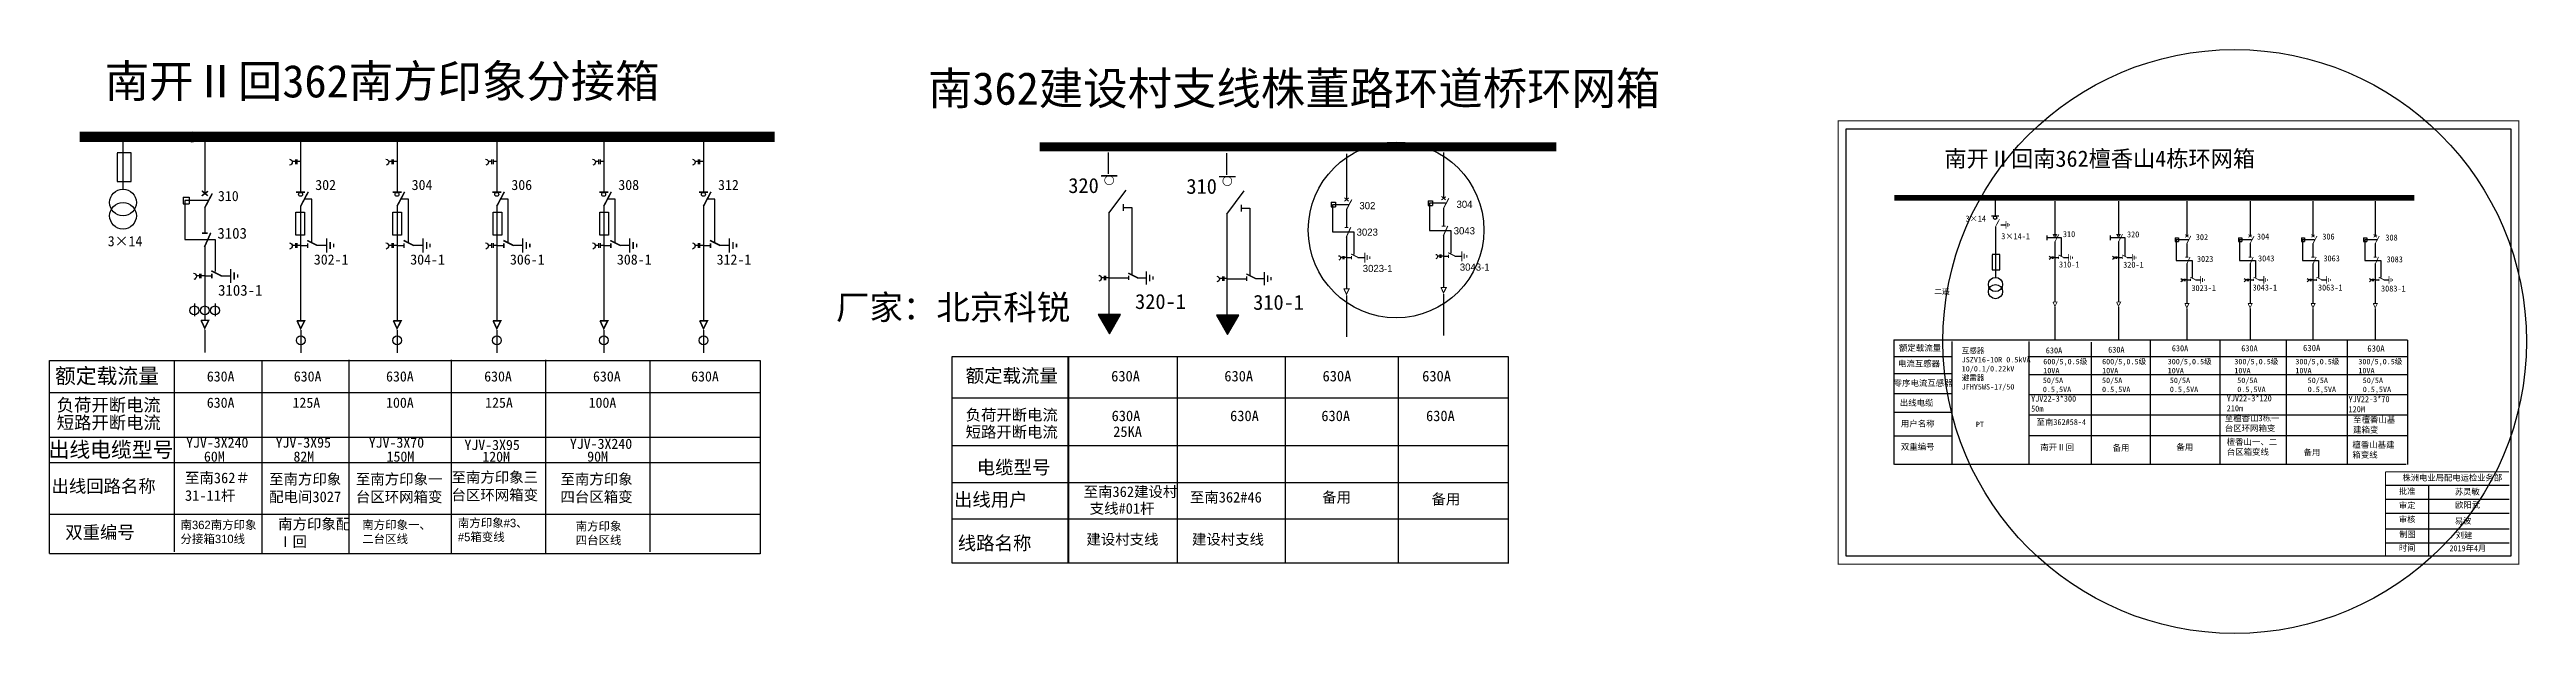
# Model space of a CAD drawing. Extents: x 22 to 479, y -130 to -22.
import ezdxf

# ---------------------------------------------------------------- set-up
doc = ezdxf.new("R2010")
doc.units = 0
doc.header["$LTSCALE"] = 0.774411
doc.linetypes.add('ACAD_ISO02W100', pattern=[15, 12, -3])
doc.linetypes.add('CENTER', pattern=[50.8, 31.75, -6.35, 6.35, -6.35])
doc.layers.get('0').update_dxf_attribs({"linetype": 'CONTINUOUS'})
doc.layers.add('1', color=7, linetype='CONTINUOUS')
doc.layers.add('2', color=7, linetype='CONTINUOUS')
doc.styles.add('HZ', font='')
doc.styles.add('hztxt_txtstyle_0.00_0_0', font='simkai.ttf')
doc.styles.add('hztxt_txtstyle_1.80_0_0', font='', dxfattribs={"height": 1.8, "bigfont": 'hztxt.shx'})
doc.styles.add('hztxt_txtstyle_2.70_0_0', font='simkai.ttf', dxfattribs={"height": 2.7})
doc.styles.get("Standard").update_dxf_attribs({"font": '', "height": 2.5})
doc.styles.add('字体', font='', dxfattribs={"height": 2.5})
doc.styles.get('HZ').set_extended_font_data('SimSun')
doc.styles.get('hztxt_txtstyle_1.80_0_0').set_extended_font_data('hztxt')
doc.styles.get('Standard').set_extended_font_data('SimSun')
doc.styles.get('字体').set_extended_font_data('SimSun')

# ---------------------------------------------------------------- blocks, each defined once
blk = doc.blocks.new('JD')
for points in [[(-2, 0.2), (-2, -0.2), (2, 0.2), (2, -0.2)], [(1, -1.2), (1, -0.8), (-1, -1.2), (-1, -0.8)], [(-0.5, -1.8), (-0.5, -2.2), (0.5, -1.8), (0.5, -2.2)]]:
    blk.add_trace(points)

msp = doc.modelspace()

# ---------------------------------------------------------------- hatches: boundary and pattern name
for points in [[(217.77, -74.29), (219.82, -70.73), (215.71, -70.73)], [(239.54, -74.45), (241.6, -70.89), (237.49, -70.89)]]:
    msp.add_hatch(color=7).paths.add_polyline_path(points)

# ---------------------------------------------------------------- linework, layer by layer
for p, q in [((37.43, -40.96), (34.83, -40.96)), ((34.83, -41.02), (34.83, -46.27)), ((35.88, -38.34), (35.88, -47.76)), ((37.43, -46.27), (37.43, -40.96)), ((50.98, -38.97), (50.98, -48.47)), ((68.66, -38.76), (68.66, -48.18)), ((86.43, -38.76), (86.43, -48.18)), ((104.81, -38.76), (104.81, -48.18)), ((124.53, -38.76), (124.53, -48.18)), ((142.91, -38.76), (142.91, -48.18)), ((216.24, -45.19), (219.21, -45.19)), ((238.01, -45.34), (240.99, -45.34)), ((34.83, -46.27), (37.43, -46.27)), ((46.98, -49.12), (46.98, -50.37)), ((46.98, -49.12), (48.1, -49.12)), ((48.1, -49.12), (48.1, -50.37)), ((46.98, -50.37), (48.1, -50.37)), ((50.98, -51.03), (50.98, -55.68)), ((68.66, -50.74), (68.66, -71.94)), ((86.43, -50.74), (86.43, -71.94)), ((104.81, -50.74), (104.81, -71.94)), ((124.53, -50.74), (124.53, -71.94)), ((142.91, -50.74), (142.91, -71.94)), ((220.26, -50.41), (220.26, -51.64)), ((220.29, -51.03), (221.86, -51.03)), ((221.86, -51.03), (221.86, -63.44)), ((242.04, -50.56), (242.04, -51.79)), ((242.06, -51.18), (243.64, -51.18)), ((243.64, -51.18), (243.64, -63.59)), ((50.98, -58), (50.98, -71.72)), ((68.66, -58.04), (69.96, -58.04)), ((71.66, -58), (73.42, -58)), ((86.43, -58.04), (87.73, -58.04)), ((89.42, -58), (91.19, -58)), ((104.81, -58.04), (106.11, -58.04)), ((107.8, -58), (109.57, -58)), ((124.53, -58.04), (125.83, -58.04)), ((127.52, -58), (129.29, -58)), ((142.91, -58.04), (144.21, -58.04)), ((145.9, -58), (147.67, -58)), ((50.98, -63.64), (52.28, -63.64)), ((53.97, -63.6), (55.74, -63.6)), ((217.69, -64), (221.29, -64)), ((222.88, -63.97), (224.54, -63.97)), ((239.47, -64.15), (243.07, -64.15)), ((244.66, -64.12), (246.31, -64.12)), ((49.11, -68.74), (49.11, -71.03)), ((52.92, -68.74), (52.92, -71.03)), ((22.38, -79.24), (153.39, -79.24)), ((22.38, -114.76), (22.38, -79.24)), ((45.38, -79.43), (45.38, -114.49)), ((77.56, -79.12), (77.56, -114.83)), ((96.43, -79.12), (96.43, -114.83)), ((113.81, -79.12), (113.81, -114.83)), ((133.05, -79.24), (133.05, -114.49)), ((153.39, -79.24), (153.39, -114.84)), ((22.45, -85.09), (153.39, -85.09)), ((22.45, -93.34), (153.39, -93.34)), ((22.45, -98), (153.39, -98)), ((153.39, -107.6), (22.38, -107.6)), ((153.39, -114.84), (22.38, -114.84))]:
    msp.add_line(p, q)
at = {"color": 7}
for p, q in [((217.6, -44.85), (217.6, -40.88)), ((239.37, -45.01), (239.37, -41.03))]:
    msp.add_line(p, q, dxfattribs=at)
at = {"color": 0}
for p, q in [((279.34, -40.88), (279.34, -49.35)), ((261.44, -41.13), (261.44, -49.6)), ((258.63, -50.05), (259.42, -50.05)), ((258.63, -50.05), (258.63, -50.93)), ((259.42, -50.05), (259.42, -50.93)), ((276.53, -49.8), (277.32, -49.8)), ((276.53, -49.8), (276.53, -50.68)), ((277.32, -49.8), (277.32, -50.68)), ((381.06, -49.25), (381.06, -52.53)), ((392.05, -49.85), (392.05, -55.96)), ((403.77, -49.85), (403.77, -55.96)), ((416.35, -49.88), (416.35, -56.3)), ((428.01, -49.88), (428.01, -56.3)), ((439.61, -49.88), (439.61, -56.3)), ((451.09, -49.88), (451.09, -56.3)), ((217.63, -52.06), (217.63, -70.89)), ((239.4, -52.21), (239.4, -71.04)), ((258.63, -50.93), (259.42, -50.93)), ((261.44, -51.39), (261.44, -54.66)), ((276.53, -50.68), (277.32, -50.68)), ((279.34, -51.14), (279.34, -54.41)), ((381.08, -54.57), (381.08, -63.89)), ((382.06, -54.2), (383, -54.2)), ((261.44, -56.3), (261.44, -65.94)), ((279.34, -56.05), (279.34, -65.69)), ((392.05, -57.32), (392.05, -68.42)), ((403.77, -57.32), (403.77, -68.42)), ((414.22, -56.65), (414.82, -56.65)), ((414.22, -56.65), (414.22, -57.31)), ((414.22, -57.31), (414.82, -57.31)), ((414.82, -56.65), (414.82, -57.31)), ((416.35, -57.66), (416.35, -60.14)), ((425.88, -56.65), (426.48, -56.65)), ((425.88, -56.65), (425.88, -57.31)), ((425.88, -57.31), (426.48, -57.31)), ((426.48, -56.65), (426.48, -57.31)), ((428.01, -57.66), (428.01, -60.14)), ((437.48, -56.65), (438.08, -56.65)), ((437.48, -56.65), (437.48, -57.31)), ((437.48, -57.31), (438.08, -57.31)), ((438.08, -56.65), (438.08, -57.31)), ((439.61, -57.66), (439.61, -60.14)), ((448.96, -56.65), (449.55, -56.65)), ((448.96, -56.65), (448.96, -57.31)), ((448.96, -57.31), (449.55, -57.31)), ((449.55, -56.65), (449.55, -57.31)), ((451.09, -57.66), (451.09, -60.14)), ((261.44, -60.26), (262.36, -60.26)), ((263.55, -60.23), (264.79, -60.23)), ((279.34, -60.01), (280.25, -60.01)), ((281.44, -59.98), (282.68, -59.98)), ((392.05, -60.27), (392.74, -60.27)), ((393.64, -60.25), (394.58, -60.25)), ((403.77, -60.27), (404.46, -60.27)), ((405.36, -60.25), (406.3, -60.25)), ((416.35, -61.37), (416.35, -68.68)), ((428.01, -61.37), (428.01, -68.68)), ((439.61, -61.37), (439.61, -68.68)), ((451.09, -61.37), (451.09, -68.68)), ((416.35, -64.37), (417.04, -64.37)), ((417.95, -64.35), (418.89, -64.35)), ((428.01, -64.37), (428.7, -64.37)), ((429.61, -64.35), (430.55, -64.35)), ((439.61, -64.37), (440.3, -64.37)), ((441.2, -64.35), (442.14, -64.35)), ((451.09, -64.37), (451.78, -64.37)), ((452.68, -64.35), (453.62, -64.35)), ((210.1, -78.46), (210.1, -116.54)), ((210.19, -78.46), (210.19, -116.54)), ((230.26, -78.46), (230.26, -116.54)), ((250.15, -78.46), (250.15, -116.54)), ((270.97, -78.46), (270.97, -116.54)), ((291.23, -78.46), (291.23, -116.54)), ((373.08, -81.67), (362.38, -81.67)), ((373.12, -78.52), (362.42, -78.52)), ((188.75, -86.08), (291.23, -86.08)), ((373.08, -85.39), (362.38, -85.39)), ((373.04, -88.78), (362.34, -88.78)), ((188.75, -94.9), (291.23, -94.9)), ((373.08, -93.19), (362.38, -93.19)), ((188.75, -108.4), (216.71, -108.4)), ((216.62, -108.4), (269.14, -108.4)), ((268.87, -108.4), (291.23, -108.4))]:
    msp.add_line(p, q, dxfattribs=at)
at = {"linetype": 'ACAD_ISO02W100'}
for p, q in [((47.33, -49.77), (47.33, -56.93)), ((51.54, -49.77), (47.33, -49.77)), ((47.33, -56.93), (52.88, -56.93)), ((52.88, -56.93), (52.88, -62.83))]:
    msp.add_line(p, q, dxfattribs=at)
at = {"color": 0, "linetype": 'ACAD_ISO02W100'}
for p, q in [((261.84, -50.51), (258.88, -50.51)), ((258.88, -50.51), (258.88, -55.54)), ((279.73, -50.26), (276.78, -50.26)), ((276.78, -50.26), (276.78, -55.29)), ((258.88, -55.54), (262.78, -55.54)), ((262.78, -55.54), (262.78, -59.69)), ((276.78, -55.29), (280.68, -55.29)), ((280.68, -55.29), (280.68, -59.44)), ((416.65, -56.99), (414.41, -56.99)), ((414.41, -56.99), (414.41, -60.8)), ((428.31, -56.99), (426.07, -56.99)), ((426.07, -56.99), (426.07, -60.8)), ((439.91, -56.99), (437.67, -56.99)), ((437.67, -56.99), (437.67, -60.8)), ((451.39, -56.99), (449.15, -56.99)), ((449.15, -56.99), (449.15, -60.8)), ((414.41, -60.8), (417.37, -60.8)), ((417.37, -60.8), (417.37, -63.95)), ((426.07, -60.8), (429.03, -60.8)), ((429.03, -60.8), (429.03, -63.95)), ((437.67, -60.8), (440.62, -60.8)), ((440.62, -60.8), (440.62, -63.95)), ((449.15, -60.8), (452.1, -60.8)), ((452.1, -60.8), (452.1, -63.95))]:
    msp.add_line(p, q, dxfattribs=at)
at = {"color": 0, "linetype": 'CENTER'}
for p, q in [((261.45, -67.24), (261.45, -74.84)), ((279.34, -66.99), (279.34, -74.59)), ((392.05, -69.32), (392.05, -75.46)), ((403.77, -69.32), (403.77, -75.46)), ((416.36, -69.66), (416.36, -75.42)), ((428.02, -69.66), (428.02, -75.42)), ((439.61, -69.66), (439.61, -75.42)), ((451.09, -69.66), (451.09, -75.42))]:
    msp.add_line(p, q, dxfattribs=at)
at = {"linetype": 'CENTER'}
for p, q in [((50.98, -73.57), (50.98, -77.74)), ((68.67, -73.66), (68.67, -77.78)), ((86.44, -73.66), (86.44, -77.78)), ((104.82, -73.66), (104.82, -77.78)), ((124.54, -73.66), (124.54, -77.78)), ((142.92, -73.66), (142.92, -77.78))]:
    msp.add_line(p, q, dxfattribs=at)
at = {"color": 0, "linetype": 'Continuous'}
for p, q in [((362.35, -75.44), (457.02, -75.44)), ((362.4, -98.39), (362.4, -75.44)), ((373.02, -75.69), (373.02, -98.38)), ((387.23, -75.69), (387.23, -98.38)), ((398.75, -75.84), (398.75, -98.37)), ((409.58, -75.49), (409.58, -98.38)), ((422.47, -75.49), (422.47, -98.38)), ((434.67, -75.5), (434.67, -98.4)), ((445.94, -75.58), (445.94, -98.47)), ((457.07, -75.46), (457.07, -98.4)), ((61.48, -79.22), (61.48, -114.82)), ((387.06, -78.51), (457.05, -78.51)), ((387.23, -81.8), (457.07, -81.8)), ((387.23, -85.48), (456.96, -85.48)), ((387.23, -89.22), (457.15, -89.22)), ((387.23, -93.01), (457.05, -93.01)), ((456.81, -98.39), (362.47, -98.39)), ((453.01, -102.19), (475.76, -102.19)), ((453.01, -104.79), (475.76, -104.79)), ((460.9, -102.19), (460.9, -115.13)), ((453.01, -107.38), (475.76, -107.38)), ((453.01, -110.21), (475.76, -110.21)), ((453.01, -112.8), (475.76, -112.8))]:
    msp.add_line(p, q, dxfattribs=at)
at = {"color": 0, "linetype": 'Continuous', "const_width": 0.182}
msp.add_lwpolyline([(352.07, -35.07), (477.55, -35.07), (477.55, -116.77), (352.07, -116.77)], close=True, dxfattribs=at)
for points, const_width in [([(27.93, -38.01), (156.04, -38.01)], 1.88), ([(216.24, -45.19), (219.21, -45.19)], 0.253), ([(238.01, -45.34), (240.99, -45.34)], 0.253), ([(50.44, -48.89), (51.58, -48.03)], 0.281), ([(50.45, -47.95), (51.55, -48.87)], 0.281), ([(50.98, -51.1), (52.38, -48.44)], 0.281), ([(67.83, -48.22), (69.49, -48.22)], 0.281), ([(68.66, -50.81), (70.07, -48.14)], 0.281), ([(85.6, -48.22), (87.26, -48.22)], 0.281), ([(86.43, -50.81), (87.84, -48.14)], 0.281), ([(103.98, -48.22), (105.64, -48.22)], 0.281), ([(104.81, -50.81), (106.22, -48.14)], 0.281), ([(123.7, -48.22), (125.36, -48.22)], 0.281), ([(124.53, -50.81), (125.93, -48.14)], 0.281), ([(142.08, -48.22), (143.74, -48.22)], 0.281), ([(142.91, -50.81), (144.31, -48.14)], 0.281), ([(50.47, -55.75), (51.51, -55.75)], 0.281), ([(50.92, -58.35), (52.1, -55.69)], 0.281), ([(69.89, -57.1), (71.76, -58.04)], 0.281), ([(69.96, -57.61), (69.96, -58.47)], 0.281), ([(87.66, -57.1), (89.53, -58.04)], 0.281), ([(87.73, -57.61), (87.73, -58.47)], 0.281), ([(106.04, -57.1), (107.91, -58.04)], 0.281), ([(106.11, -57.61), (106.11, -58.47)], 0.281), ([(125.75, -57.1), (127.63, -58.04)], 0.281), ([(125.83, -57.61), (125.83, -58.47)], 0.281), ([(144.13, -57.1), (146.01, -58.04)], 0.281), ([(144.21, -57.61), (144.21, -58.47)], 0.281), ([(52.2, -62.7), (54.08, -63.64)], 0.281), ([(52.28, -63.2), (52.28, -64.07)], 0.281), ([(221.23, -63.12), (222.98, -64)], 0.264), ([(221.29, -63.59), (221.29, -64.4)], 0.264), ([(243, -63.27), (244.76, -64.15)], 0.264), ([(243.07, -63.74), (243.07, -64.56)], 0.264), ([(50.29, -71.81), (51.72, -71.81), (50.98, -73.26), (50.3, -71.78)], 0.281), ([(67.97, -71.9), (69.4, -71.9), (68.67, -73.35), (67.99, -71.87)], 0.281), ([(85.74, -71.9), (87.17, -71.9), (86.44, -73.35), (85.76, -71.87)], 0.281), ([(104.12, -71.9), (105.55, -71.9), (104.82, -73.35), (104.14, -71.87)], 0.281), ([(123.84, -71.9), (125.27, -71.9), (124.54, -73.35), (123.85, -71.87)], 0.281), ([(142.22, -71.9), (143.65, -71.9), (142.92, -73.35), (142.23, -71.87)], 0.281)]:
    msp.add_lwpolyline(points, dxfattribs=dict(const_width=const_width))
at = {"color": 0}
for points, const_width in [([(204.87, -39.88), (300.13, -39.88)], 1.66), ([(261.07, -49.89), (261.87, -49.29)], 0.198), ([(261.08, -49.23), (261.85, -49.88)], 0.198), ([(261.44, -51.45), (262.43, -49.57)], 0.198), ([(278.96, -49.64), (279.77, -49.04)], 0.198), ([(278.97, -48.98), (279.74, -49.63)], 0.198), ([(279.34, -51.19), (280.33, -49.32)], 0.198), ([(362.47, -49.25), (458.32, -49.25)], 0.998), ([(261.09, -54.71), (261.82, -54.71)], 0.198), ([(261.4, -56.54), (262.24, -54.67)], 0.198), ([(278.98, -54.46), (279.72, -54.46)], 0.198), ([(279.3, -56.29), (280.13, -54.42)], 0.198), ([(380.31, -52.58), (381.71, -52.58)], 0.238), ([(381.08, -54.61), (381.83, -53.19)], 0.15), ([(280.2, -59.35), (281.52, -60.01)], 0.198), ([(391.61, -55.98), (392.49, -55.98)], 0.15), ([(392.05, -57.36), (392.8, -55.94)], 0.15), ([(403.32, -55.98), (404.21, -55.98)], 0.15), ([(403.77, -57.36), (404.51, -55.94)], 0.15), ([(416.07, -56.52), (416.68, -56.07)], 0.15), ([(416.07, -56.02), (416.66, -56.51)], 0.15), ([(416.35, -57.7), (417.1, -56.28)], 0.15), ([(427.73, -56.52), (428.34, -56.07)], 0.15), ([(427.73, -56.02), (428.32, -56.51)], 0.15), ([(428.01, -57.7), (428.76, -56.28)], 0.15), ([(439.33, -56.02), (439.92, -56.51)], 0.15), ([(439.32, -56.52), (439.93, -56.07)], 0.15), ([(439.61, -57.7), (440.36, -56.28)], 0.15), ([(450.81, -56.02), (451.39, -56.51)], 0.15), ([(450.8, -56.52), (451.41, -56.07)], 0.15), ([(451.09, -57.7), (451.84, -56.28)], 0.15), ([(262.31, -59.6), (263.62, -60.26)], 0.198), ([(262.36, -59.95), (262.36, -60.56)], 0.198), ([(280.25, -59.7), (280.25, -60.31)], 0.198), ([(392.7, -59.77), (393.7, -60.27)], 0.15), ([(392.74, -60.04), (392.74, -60.5)], 0.15), ([(404.42, -59.77), (405.42, -60.27)], 0.15), ([(404.46, -60.04), (404.46, -60.5)], 0.15), ([(416.08, -60.17), (416.64, -60.17)], 0.15), ([(416.32, -61.56), (416.95, -60.14)], 0.15), ([(417.01, -63.87), (418, -64.37)], 0.15), ([(427.74, -60.17), (428.3, -60.17)], 0.15), ([(427.98, -61.56), (428.61, -60.14)], 0.15), ([(428.66, -63.87), (429.66, -64.37)], 0.15), ([(439.34, -60.17), (439.9, -60.17)], 0.15), ([(439.58, -61.56), (440.21, -60.14)], 0.15), ([(440.26, -63.87), (441.26, -64.37)], 0.15), ([(450.82, -60.17), (451.37, -60.17)], 0.15), ([(451.06, -61.56), (451.69, -60.14)], 0.15), ([(451.74, -63.87), (452.74, -64.37)], 0.15), ([(260.96, -66), (261.96, -66), (261.45, -67.02), (260.97, -65.98)], 0.198), ([(278.85, -65.75), (279.86, -65.75), (279.34, -66.77), (278.87, -65.73)], 0.198), ([(391.68, -68.45), (392.44, -68.45), (392.05, -69.22), (391.69, -68.43)], 0.15), ([(403.4, -68.45), (404.16, -68.45), (403.77, -69.22), (403.41, -68.43)], 0.15), ([(417.04, -64.14), (417.04, -64.6)], 0.15), ([(428.7, -64.14), (428.7, -64.6)], 0.15), ([(440.3, -64.14), (440.3, -64.6)], 0.15), ([(451.78, -64.14), (451.78, -64.6)], 0.15), ([(415.99, -68.73), (416.75, -68.73), (416.36, -69.5), (415.99, -68.71)], 0.15), ([(427.64, -68.73), (428.41, -68.73), (428.02, -69.5), (427.65, -68.71)], 0.15), ([(439.24, -68.73), (440, -68.73), (439.61, -69.5), (439.25, -68.71)], 0.15), ([(450.72, -68.73), (451.48, -68.73), (451.09, -69.5), (450.73, -68.71)], 0.15)]:
    msp.add_lwpolyline(points, dxfattribs=dict(at, const_width=const_width))
at = {"color": 0, "linetype": 'Continuous'}
for points in [[(353.54, -36.54), (476.07, -36.54), (476.07, -115.29), (353.54, -115.29)], [(67.8, -51.89), (69.4, -51.89), (69.4, -56.15), (67.8, -56.15)], [(85.67, -51.89), (87.27, -51.89), (87.27, -56.15), (85.67, -56.15)], [(104.14, -51.89), (105.74, -51.89), (105.74, -56.15), (104.14, -56.15)], [(123.79, -51.89), (125.39, -51.89), (125.39, -56.15), (123.79, -56.15)]]:
    msp.add_lwpolyline(points, close=True, dxfattribs=at)
for points in [[(66.62, -42.1, -0.877934), (66.64, -43.24)], [(84.39, -42.1, -0.877934), (84.41, -43.24)], [(102.77, -42.1, -0.877934), (102.79, -43.24)], [(122.49, -42.1, -0.877934), (122.51, -43.24)], [(140.87, -42.1, -0.877934), (140.89, -43.24)], [(66.62, -57.54, -0.877934), (66.64, -58.68)], [(84.39, -57.54, -0.877934), (84.41, -58.68)], [(102.77, -57.54, -0.877934), (102.79, -58.68)], [(122.49, -57.54, -0.877934), (122.51, -58.68)], [(140.87, -57.54, -0.877934), (140.89, -58.68)], [(48.93, -63.14, -0.877934), (48.96, -64.28)], [(215.78, -63.53, -0.877934), (215.8, -64.6)], [(237.55, -63.68, -0.877934), (237.57, -64.75)]]:
    msp.add_lwpolyline(points, format="xyb")
for points in [[(67.72, -42.58), (67.12, -42.58)], [(67.72, -42.19), (67.72, -43.04)], [(67.98, -42.19), (67.98, -43.04)], [(68.66, -42.58), (67.98, -42.58)], [(85.49, -42.58), (84.89, -42.58)], [(85.49, -42.19), (85.49, -43.04)], [(85.75, -42.19), (85.75, -43.04)], [(86.43, -42.58), (85.75, -42.58)], [(103.87, -42.58), (103.27, -42.58)], [(103.87, -42.19), (103.87, -43.04)], [(104.13, -42.19), (104.13, -43.04)], [(104.81, -42.58), (104.13, -42.58)], [(123.58, -42.58), (122.99, -42.58)], [(123.58, -42.19), (123.58, -43.04)], [(123.85, -42.19), (123.85, -43.04)], [(124.53, -42.58), (123.85, -42.58)], [(141.96, -42.58), (141.37, -42.58)], [(141.96, -42.19), (141.96, -43.04)], [(142.22, -42.19), (142.22, -43.04)], [(142.9, -42.58), (142.22, -42.58)], [(67.72, -58.02), (67.12, -58.02)], [(67.72, -57.63), (67.72, -58.49)], [(67.98, -57.63), (67.98, -58.49)], [(68.66, -58.02), (67.98, -58.02)], [(85.49, -58.02), (84.89, -58.02)], [(85.49, -57.63), (85.49, -58.49)], [(85.75, -57.63), (85.75, -58.49)], [(86.43, -58.02), (85.75, -58.02)], [(103.87, -58.02), (103.27, -58.02)], [(103.87, -57.63), (103.87, -58.49)], [(104.13, -57.63), (104.13, -58.49)], [(104.81, -58.02), (104.13, -58.02)], [(123.58, -58.02), (122.99, -58.02)], [(123.58, -57.63), (123.58, -58.49)], [(123.85, -57.63), (123.85, -58.49)], [(124.53, -58.02), (123.85, -58.02)], [(141.96, -58.02), (141.37, -58.02)], [(141.96, -57.63), (141.96, -58.49)], [(142.22, -57.63), (142.22, -58.49)], [(142.9, -58.02), (142.22, -58.02)], [(50.03, -63.62), (49.44, -63.62)], [(50.03, -63.23), (50.03, -64.08)], [(50.29, -63.23), (50.29, -64.08)], [(50.97, -63.62), (50.29, -63.62)], [(216.81, -63.62), (216.81, -64.42)], [(217.05, -63.62), (217.05, -64.42)], [(238.58, -63.77), (238.58, -64.57)], [(238.83, -63.77), (238.83, -64.57)], [(216.81, -63.99), (216.25, -63.99)], [(217.69, -63.99), (217.05, -63.99)], [(238.58, -64.14), (238.03, -64.14)], [(239.46, -64.14), (238.83, -64.14)]]:
    msp.add_lwpolyline(points)
at = {"const_width": 0.126}
for points in [[(216.89, -46.02, 1), (218.53, -46.02, 1)], [(238.66, -46.17, 1), (240.31, -46.17, 1)]]:
    msp.add_lwpolyline(points, format="xyb", close=True, dxfattribs=at)
at = {"linetype": 'ACAD_ISO02W100'}
for points in [[(70.75, -57.62), (70.75, -49.51), (69.35, -49.51)], [(88.52, -57.62), (88.52, -49.51), (87.12, -49.51)], [(106.9, -57.62), (106.9, -49.51), (105.5, -49.51)], [(126.62, -57.62), (126.62, -49.51), (125.22, -49.51)], [(145, -57.62), (145, -49.51), (143.59, -49.51)]]:
    msp.add_lwpolyline(points, dxfattribs=at)
at = {"color": 0}
for points in [[(390.54, -56.21), (390.54, -57.04)], [(402.26, -56.21), (402.26, -57.04)], [(260.78, -60.25), (260.36, -60.25)], [(260.78, -59.97), (260.78, -60.57)], [(260.96, -59.97), (260.96, -60.57)], [(261.44, -60.25), (260.96, -60.25)], [(278.67, -60), (278.26, -60)], [(278.67, -59.72), (278.67, -60.32)], [(278.86, -59.72), (278.86, -60.32)], [(279.34, -60), (278.86, -60)], [(380.49, -59.73), (380.49, -62.53), (381.87, -62.53), (381.87, -59.7), (380.49, -59.7)], [(391.54, -60.26), (391.23, -60.26)], [(391.54, -60.05), (391.54, -60.51)], [(391.68, -60.05), (391.68, -60.51)], [(392.05, -60.26), (391.68, -60.26)], [(403.26, -60.26), (402.95, -60.26)], [(403.26, -60.05), (403.26, -60.51)], [(403.4, -60.05), (403.4, -60.51)], [(403.76, -60.26), (403.4, -60.26)], [(415.85, -64.37), (415.53, -64.37)], [(415.85, -64.16), (415.85, -64.61)], [(415.99, -64.16), (415.99, -64.61)], [(416.35, -64.37), (415.99, -64.37)], [(427.51, -64.37), (427.19, -64.37)], [(427.51, -64.16), (427.51, -64.61)], [(427.65, -64.16), (427.65, -64.61)], [(428.01, -64.37), (427.65, -64.37)], [(439.11, -64.37), (438.79, -64.37)], [(439.11, -64.16), (439.11, -64.61)], [(439.25, -64.16), (439.25, -64.61)], [(439.61, -64.37), (439.25, -64.37)], [(450.58, -64.37), (450.27, -64.37)], [(450.58, -64.16), (450.58, -64.61)], [(450.72, -64.16), (450.72, -64.61)], [(451.08, -64.37), (450.72, -64.37)]]:
    msp.add_lwpolyline(points, dxfattribs=at)
at = {"color": 0, "linetype": 'ACAD_ISO02W100'}
for points in [[(393.27, -60.03), (393.27, -56.62), (390.54, -56.62)], [(404.99, -60.03), (404.99, -56.62), (402.26, -56.62)]]:
    msp.add_lwpolyline(points, dxfattribs=at)
at = {"color": 0}
for points in [[(260.01, -59.91, -0.877934), (260.02, -60.71)], [(277.9, -59.66, -0.877934), (277.92, -60.46)], [(390.96, -60.01, -0.877934), (390.97, -60.61)], [(402.68, -60.01, -0.877934), (402.69, -60.61)], [(415.27, -64.11, -0.877934), (415.28, -64.72)], [(426.92, -64.11, -0.877934), (426.94, -64.72)], [(438.52, -64.11, -0.877934), (438.53, -64.72)], [(450, -64.11, -0.877934), (450.01, -64.72)]]:
    msp.add_lwpolyline(points, format="xyb", dxfattribs=at)
at = {"color": 7}
for points in [[(217.77, -74.29), (219.82, -70.73), (215.71, -70.73)], [(239.54, -74.45), (241.6, -70.89), (237.49, -70.89)]]:
    msp.add_lwpolyline(points, close=True, dxfattribs=at)
at = {"color": 0, "linetype": 'Continuous', "const_width": 0.182}
for points in [[(453.01, -99.72), (452.99, -115.09)], [(453.01, -99.72), (475.76, -99.72)]]:
    msp.add_lwpolyline(points, dxfattribs=at)
at = {"color": 1, "linetype": 'Continuous'}
for centre, radius in [((425.18, -75.72), 53.79), ((270.6, -55.18), 16.18)]:
    msp.add_circle(centre, radius, dxfattribs=at)
for centre, radius in [((48.68, -38.03), 0.933), ((68.66, -48.61), 0.36), ((86.43, -48.61), 0.36), ((104.81, -48.61), 0.36), ((124.53, -48.61), 0.36), ((142.91, -48.61), 0.36), ((49.07, -69.99), 0.812), ((51, -69.99), 0.812), ((52.88, -69.99), 0.812), ((68.69, -75.51), 0.812), ((86.46, -75.51), 0.812), ((104.84, -75.51), 0.812), ((124.56, -75.51), 0.812), ((142.94, -75.51), 0.812)]:
    msp.add_circle(centre, radius)
at = {"color": 0}
for centre, radius in [((381.01, -52.92), 0.305), ((392.05, -56.19), 0.192), ((403.77, -56.19), 0.192)]:
    msp.add_circle(centre, radius, dxfattribs=at)
at = {"layer": '1'}
for points in [[(215.78, -63.52, -0.877934), (215.8, -64.59)], [(237.55, -63.67, -0.877934), (237.57, -64.74)]]:
    msp.add_lwpolyline(points, format="xyb", dxfattribs=at)
at = {"layer": '2'}
for p, q in [((217.63, -52.08), (220.82, -47.82)), ((239.4, -52.23), (242.6, -47.97)), ((188.75, -78.46), (216.71, -78.46)), ((188.75, -116.54), (188.75, -78.46)), ((216.62, -78.46), (269.14, -78.46)), ((268.87, -78.46), (291.23, -78.46)), ((188.75, -101.69), (216.71, -101.69)), ((216.62, -101.69), (269.14, -101.69)), ((268.87, -101.69), (291.23, -101.69)), ((216.71, -116.54), (188.75, -116.54)), ((291.36, -116.54), (216.62, -116.54))]:
    msp.add_line(p, q, dxfattribs=at)
at = {"layer": '2', "color": 3}
for centre in [(35.92, -50.11), (35.92, -52.56)]:
    msp.add_circle(centre, 2.46, dxfattribs=at)
at = {"layer": '2', "color": 0}
for centre in [(381.09, -65.22), (381.09, -66.53)]:
    msp.add_circle(centre, 1.31, dxfattribs=at)

# ---------------------------------------------------------------- block references
at = {"color": 0, "rotation": 90}
for p, xscale, yscale, zscale in [((383.02, -54.23), 0.3494655254594363, 0.3494655254594363, 0.3494655254595134), ((264.81, -60.27), 0.4612944936064594, 0.4612944936064594, 0.4612944936065577), ((282.7, -60.02), 0.4612944936064594, 0.4612944936064594, 0.4612944936065577), ((394.59, -60.28), 0.3494655254594363, 0.3494655254594363, 0.3494655254595134), ((406.31, -60.28), 0.3494655254594363, 0.3494655254594363, 0.3494655254595134), ((418.9, -64.38), 0.3494655254594363, 0.3494655254594363, 0.3494655254595134), ((430.56, -64.38), 0.3494655254594363, 0.3494655254594363, 0.3494655254595134), ((442.16, -64.38), 0.3494655254594363, 0.3494655254594363, 0.3494655254595134), ((453.63, -64.38), 0.3494655254594363, 0.3494655254594363, 0.3494655254595134)]:
    msp.add_blockref('JD', p, dxfattribs=dict(at, xscale=xscale, yscale=yscale, zscale=zscale))
at = {"rotation": 90}
for p, xscale, yscale, zscale in [((73.45, -58.05), 0.65625, 0.65625, 0.65625), ((91.22, -58.05), 0.65625, 0.65625, 0.65625), ((109.6, -58.05), 0.65625, 0.65625, 0.65625), ((129.31, -58.05), 0.65625, 0.65625, 0.65625), ((147.69, -58.05), 0.65625, 0.65625, 0.65625), ((55.76, -63.65), 0.65625, 0.65625, 0.65625), ((224.56, -64.01), 0.6149904478500616, 0.6149904478500616, 0.6149904479588475), ((246.33, -64.16), 0.6149904478500616, 0.6149904478500616, 0.6149904479588475)]:
    msp.add_blockref('JD', p, dxfattribs=dict(at, xscale=xscale, yscale=yscale, zscale=zscale))

# ---------------------------------------------------------------- texts
at = {"color": 7, "linetype": 'Continuous', "style": '字体'}
for s, height, p in [('320', 2.756, (210.17, -48.36)), ('310', 2.756, (231.94, -48.51)), ('320-1', 2.756, (222.48, -69.73)), ('310-1', 2.756, (244.25, -69.88)), ('630A', 1.947, (218.08, -83.07)), ('630A', 1.947, (238.94, -83.07)), ('630A', 1.947, (257.05, -83.07)), ('630A', 1.947, (275.41, -83.07)), ('630A', 1.947, (218.16, -90.39)), ('630A', 1.947, (240, -90.39)), ('630A', 1.947, (256.82, -90.39)), ('630A', 1.947, (276.12, -90.39)), ('25KA', 1.947, (218.45, -93.3)), ('至南362#46', 1.947, (232.59, -105.39)), ('备用', 1.947, (256.97, -105.39)), ('备用', 1.947, (277.12, -105.73)), ('建设村支线', 1.947, (213.52, -113.15)), ('建设村支线', 1.947, (232.97, -113.15))]:
    msp.add_text(s, height=height, dxfattribs=at).set_placement(p)
for s, height, p in [('310', 1.875, (53.42, -49.85)), ('302', 1.875, (71.36, -47.81)), ('304', 1.875, (89.13, -47.81)), ('306', 1.875, (107.51, -47.81)), ('308', 1.875, (127.23, -47.81)), ('312', 1.875, (145.61, -47.81)), ('3×14', 1.875, (33.11, -58.17)), ('3103', 2, (53.32, -56.78)), ('302-1', 1.875, (71.1, -61.55)), ('304-1', 1.875, (88.87, -61.55)), ('306-1', 1.875, (107.25, -61.55)), ('308-1', 1.875, (126.97, -61.55)), ('312-1', 1.875, (145.35, -61.55)), ('3103-1', 2, (53.45, -67.28)), ('630A', 1.875, (51.37, -83.09)), ('630A', 1.875, (67.4, -83.09)), ('630A', 1.875, (84.41, -83.09)), ('630A', 1.875, (102.5, -83.09)), ('630A', 1.875, (122.56, -83.09)), ('630A', 1.875, (140.65, -83.09)), ('630A', 1.875, (51.37, -87.93)), ('125A', 1.875, (67.17, -87.93)), ('100A', 1.875, (84.41, -87.93)), ('125A', 1.875, (102.68, -87.93)), ('100A', 1.875, (121.75, -87.93)), ('YJV-3X240', 1.875, (47.55, -95.28)), ('YJV-3X95', 1.875, (64.05, -95.28)), ('YJV-3X70', 1.875, (81.22, -95.28)), ('YJV-3X95', 1.875, (98.86, -95.71)), ('YJV-3X240', 1.875, (118.3, -95.5)), ('60M', 1.875, (50.84, -97.86)), ('82M', 1.875, (67.34, -97.86)), ('150M', 1.875, (84.51, -97.86)), ('120M', 1.875, (102.15, -97.88)), ('90M', 1.875, (121.49, -97.86))]:
    msp.add_text(s, height=height).set_placement(p)
at = {"color": 0}
for s, height, style, p in [('302', 1.318, 'hztxt_txtstyle_1.80_0_0', (263.84, -51.35)), ('304', 1.318, 'hztxt_txtstyle_1.80_0_0', (281.74, -51.1)), ('3043', 1.318, 'hztxt_txtstyle_1.80_0_0', (281.22, -55.98)), ('3023', 1.318, 'hztxt_txtstyle_1.80_0_0', (263.32, -56.23)), ('3023-1', 1.318, 'hztxt_txtstyle_1.80_0_0', (264.46, -62.92)), ('3043-1', 1.318, 'hztxt_txtstyle_1.80_0_0', (282.35, -62.67)), ('厂家：北京科锐', 4.522, 'HZ', (167.35, -71.68)), ('额定载流量', 2.489, 'HZ', (191.26, -83.26)), ('短路开断电流', 2.074, 'HZ', (191.26, -93.43)), ('负荷开断电流', 2.074, 'HZ', (191.26, -90.28)), ('电缆型号', 2.489, 'HZ', (193.3, -100.15)), ('出线用户', 2.489, 'HZ', (189.09, -106.09)), ('线路名称', 2.489, 'HZ', (189.8, -114.11))]:
    msp.add_text(s, height=height, dxfattribs=dict(at, style=style)).set_placement(p)
at = {"color": 0, "linetype": 'Continuous', "style": 'hztxt_txtstyle_2.70_0_0'}
for s, p in [('3×14', (375.57, -53.63)), ('3×14-1', (382.16, -56.87)), ('310', (393.52, -56.49)), ('320', (405.34, -56.54)), ('302', (418.02, -57.04)), ('304', (429.29, -56.94)), ('306', (441.34, -56.94)), ('308', (452.97, -57.12)), ('310-1', (392.8, -62.08)), ('320-1', (404.63, -62.13)), ('3023', (418.23, -61.06)), ('3043', (429.49, -60.96)), ('3063', (441.55, -60.96)), ('3083', (453.17, -61.14)), ('3023-1', (417.22, -66.43)), ('3043-1', (428.48, -66.33)), ('3063-1', (440.54, -66.33)), ('3083-1', (452.17, -66.51))]:
    msp.add_text(s, height=1.109, dxfattribs=at).set_placement(p)
at = {"style": 'HZ'}
for s, height, p in [('额定载流量', 2.812, (23.38, -83.46)), ('负荷开断电流', 2.344, (23.7, -88.59)), ('短路开断电流', 2.344, (23.7, -91.83)), ('出线电缆型号', 2.812, (22.2, -97.05)), ('出线回路名称', 2.344, (22.75, -103.54)), ('双重编号', 2.344, (25.29, -112.05))]:
    msp.add_text(s, height=height, dxfattribs=at).set_placement(p)
at = {"color": 1, "linetype": 'Continuous', "style": '字体'}
for s, p in [('至南362建设村', (213.01, -104.37)), ('支线#01杆', (214.12, -107.45))]:
    msp.add_text(s, height=1.947, dxfattribs=at).set_placement(p)
at = {"color": 0, "width": 182.761, "attachment_point": 1, "style": 'HZ'}
for s, insert, char_height in [('南开Ⅱ回362南方印象分接箱', (32.55, -24.75), 6), ('{\\H0.7657x;南362建设村支线株董路环道桥环网箱}', (184.31, -26.09), 7.8357)]:
    msp.add_mtext(s, dxfattribs=dict(at, insert=insert, char_height=char_height))
at = {"color": 0, "linetype": 'Continuous', "attachment_point": 1}
for s, insert, char_height, width, style in [('{\\fSimSun|b0|i0|c134|p54;南开Ⅱ回南362檀香山4栋环网箱}', (371.68, -40.53), 3, 80.4201, '字体'), ('{\\fSimSun|b0|i0|c134|p2;二遥}', (369.83, -66.01), 1.0024, 7.7986, 'hztxt_txtstyle_0.00_0_0'), ('{\\fSimSun|b0|i0|c134|p2;额定载流量}', (363.3, -76.35), 1.1094, 17.8852, 'hztxt_txtstyle_2.70_0_0'), ('\\A1;{\\fSimSun|b0|i0|c134|p2;互感器\\PJSZV16-10R 0.5kVA\\P10/0.1/0.22kV\\P避雷器\\PJFHY5WS-17/50}', (374.86, -76.91), 0.9985, 18.4113, 'hztxt_txtstyle_2.70_0_0'), ('{\\fSimSun|b0|i0|c134|p2;630A}', (390.37, -76.81), 1.1094, 17.8852, 'hztxt_txtstyle_2.70_0_0'), ('{\\fSimSun|b0|i0|c134|p2;630A}', (401.86, -76.68), 1.1094, 17.8852, 'hztxt_txtstyle_2.70_0_0'), ('{\\fSimSun|b0|i0|c134|p2;630A}', (413.6, -76.42), 1.1094, 17.8852, 'hztxt_txtstyle_2.70_0_0'), ('{\\fSimSun|b0|i0|c134|p2;630A}', (426.4, -76.42), 1.1094, 17.8852, 'hztxt_txtstyle_2.70_0_0'), ('{\\fSimSun|b0|i0|c134|p2;630A}', (437.78, -76.32), 1.1757, 9.454, 'hztxt_txtstyle_0.00_0_0'), ('{\\fSimSun|b0|i0|c134|p2;630A}', (449.63, -76.42), 1.1757, 9.454, 'hztxt_txtstyle_0.00_0_0'), ('{\\fSimSun|b0|i0|c134|p2;电流互感器}', (363.11, -79.24), 1.1094, 17.8852, 'hztxt_txtstyle_2.70_0_0'), ('\\A1;{\\fSimSun|b0|i0|c134|p2;600/5,0.5级\\P10VA}', (389.9, -78.92), 0.9985, 18.4113, 'hztxt_txtstyle_2.70_0_0'), ('\\A1;{\\fSimSun|b0|i0|c134|p2;600/5,0.5级\\P10VA}', (400.74, -78.92), 0.9985, 18.4113, 'hztxt_txtstyle_2.70_0_0'), ('\\A1;{\\fSimSun|b0|i0|c134|p2;300/5,0.5级\\P10VA}', (412.83, -78.92), 0.9985, 18.4113, 'hztxt_txtstyle_2.70_0_0'), ('\\A1;{\\fSimSun|b0|i0|c134|p2;300/5,0.5级\\P10VA}', (425.12, -78.92), 0.9985, 18.4113, 'hztxt_txtstyle_2.70_0_0'), ('\\A1;{\\fSimSun|b0|i0|c134|p2;300/5,0.5级\\P10VA}', (436.37, -78.92), 0.9985, 18.4113, 'hztxt_txtstyle_2.70_0_0'), ('\\A1;{\\fSimSun|b0|i0|c134|p2;300/5,0.5级\\P10VA}', (447.98, -78.92), 0.9985, 18.4113, 'hztxt_txtstyle_2.70_0_0'), ('{\\fSimSun|b0|i0|c134|p2;零序电流互感器}', (362.32, -82.82), 1.1094, 17.8852, 'hztxt_txtstyle_2.70_0_0'), ('{\\fSimSun|b0|i0|c134|p2;出线电缆}', (363.45, -86.46), 1.1094, 17.8852, 'hztxt_txtstyle_2.70_0_0'), ('{\\fSimSun|b0|i0|c134|p2;YJV22-3*300\\P50m}', (387.66, -85.69), 1.1094, 17.8852, 'hztxt_txtstyle_2.70_0_0'), ('{\\fSimSun|b0|i0|c134|p2;50/5A\\P0.5,5VA}', (389.82, -82.38), 0.9985, 17.8852, 'hztxt_txtstyle_2.70_0_0'), ('{\\fSimSun|b0|i0|c134|p2;50/5A\\P0.5,5VA}', (400.73, -82.38), 0.9985, 17.8852, 'hztxt_txtstyle_2.70_0_0'), ('{\\fSimSun|b0|i0|c134|p2;50/5A\\P0.5,5VA}', (413.23, -82.38), 0.9985, 17.8852, 'hztxt_txtstyle_2.70_0_0'), ('{\\fSimSun|b0|i0|c134|p2;YJV22-3*120\\P210m}', (423.72, -85.63), 1.1094, 17.8852, 'hztxt_txtstyle_2.70_0_0'), ('{\\fSimSun|b0|i0|c134|p2;50/5A\\P0.5,5VA}', (425.66, -82.38), 0.9985, 17.8852, 'hztxt_txtstyle_2.70_0_0'), ('{\\fSimSun|b0|i0|c134|p2;50/5A\\P0.5,5VA}', (438.64, -82.38), 0.9985, 17.8852, 'hztxt_txtstyle_2.70_0_0'), ('{\\fSimSun|b0|i0|c134|p2;YJV22-3*70\\P120M}', (446.18, -85.79), 1.1094, 17.8852, 'hztxt_txtstyle_2.70_0_0'), ('{\\fSimSun|b0|i0|c134|p2;50/5A\\P0.5,5VA}', (448.79, -82.38), 0.9985, 17.8852, 'hztxt_txtstyle_2.70_0_0'), ('{\\fSimSun|b0|i0|c134|p2;用户名称}', (363.65, -90.3), 1.1094, 17.8852, 'hztxt_txtstyle_2.70_0_0'), ('{\\fSimSun|b0|i0|c134|p2;PT}', (377.47, -90.5), 1.0024, 7.7986, 'hztxt_txtstyle_0.00_0_0'), ('{\\fSimSun|b0|i0|c134|p2;至南362#58-4}', (388.65, -90.01), 1.1094, 9.6036, 'hztxt_txtstyle_2.70_0_0'), ('{\\fSimSun|b0|i0|c134|p2;至檀香山3栋一台区环网箱变}', (423.36, -89.29), 1.1094, 10.1112, 'hztxt_txtstyle_2.70_0_0'), ('{\\fSimSun|b0|i0|c134|p2;至檀香山基建箱变}', (447.01, -89.59), 1.1094, 8.752, 'hztxt_txtstyle_2.70_0_0'), ('{\\fSimSun|b0|i0|c134|p2;双重编号}', (363.65, -94.56), 1.1094, 17.8852, 'hztxt_txtstyle_2.70_0_0'), ('{\\fSimSun|b0|i0|c134|p2;南开Ⅱ回}', (389.35, -94.65), 1.1094, 17.8852, 'hztxt_txtstyle_2.70_0_0'), ('{\\fSimSun|b0|i0|c134|p2;备用}', (402.68, -94.76), 1.1094, 17.8852, 'hztxt_txtstyle_2.70_0_0'), ('{\\fSimSun|b0|i0|c134|p2;备用}', (414.43, -94.62), 1.1094, 17.8852, 'hztxt_txtstyle_2.70_0_0'), ('{\\fSimSun|b0|i0|c134|p2;檀香山一、二台区箱变线}', (423.72, -93.66), 1.1094, 10.4924, 'hztxt_txtstyle_2.70_0_0'), ('{\\fSimSun|b0|i0|c134|p2;备用}', (437.87, -95.59), 1.1094, 17.8852, 'hztxt_txtstyle_2.70_0_0'), ('{\\fSimSun|b0|i0|c134|p2;檀香山基建\\P箱变线}', (446.88, -94.2), 1.1094, 9.9284, 'hztxt_txtstyle_2.70_0_0'), ('至南362＃31-11杆', (47.34, -99.87), 1.9512, 12.5077, 'HZ'), ('至南方印象配电间3027', (62.85, -100.11), 1.9512, 14.9387, 'HZ'), ('至南方印象一台区环网箱变', (78.84, -100.11), 1.9512, 16.3021, 'HZ'), ('至南方印象三台区环网箱变', (96.47, -99.76), 1.9512, 16.3021, 'HZ'), ('至南方印象四台区箱变', (116.56, -100.11), 1.951, 13.9238, 'HZ'), ('株洲电业局配电运检业务部', (456.11, -100.27), 1.0944, 29.9201, '字体'), ('{\\fKaiTi_GB2312|b0|i0|c134|p49;批准}', (455.45, -102.76), 1.0944, 8.5588, '字体'), ('{\\fSimHei|b0|i0|c134|p2;苏灵敏}', (465.76, -102.86), 1.0944, 8.5588, '字体'), ('{\\f\uffbfﾬￌ￥_GB2312|b0|i0|c134|p49;南362南方印象分接箱310线}', (46.52, -108.74), 1.5476, 14.9391, 'HZ'), ('南方印象配Ⅰ回', (64.51, -108.37), 1.951, 14.9387, 'HZ'), ('{\\f\uffbfﾬￌ￥_GB2312|b0|i0|c134|p49;南方印象一、二台区线}', (80.02, -108.74), 1.5476, 12.9869, 'HZ'), ('{\\f\uffbfﾬￌ￥_GB2312|b0|i0|c134|p49;南方印象#3、#5箱变线}', (97.65, -108.39), 1.5476, 12.9869, 'HZ'), ('{\\f\uffbfﾬￌ￥_GB2312|b0|i0|c134|p49;南方印象四台区线}', (119.36, -108.99), 1.5476, 9.533, 'HZ'), ('\\f\uffbfﾬￌﾣﾤ_GB2312|b0|i0|c134|p49;审定', (455.45, -105.36), 1.0944, 8.5588, '字体'), ('\\f\uffbfﾬￌﾣﾤ_GB2312|b0|i0|c134|p49;审核', (455.45, -107.94), 1.0944, 8.5588, '字体'), ('易波', (465.76, -108.23), 1.094, 8.5588, '字体'), ('{\\fSimHei|b0|i0|c134|p2;欧阳武}', (465.82, -105.29), 1.0944, 8.5588, '字体'), ('\\f\uffbfﾬￌﾣﾤ_GB2312|b0|i0|c134|p49;制图', (455.51, -110.72), 1.0944, 8.5588, '字体'), ('\\f\uffbfﾬￌﾣﾤ_GB2312|b0|i0|c134|p49;时间', (455.45, -113.23), 1.0944, 8.5588, '字体'), ('2019{\\fSimHei|b0|i0|c134|p2;年}4{\\fSimHei|b0|i0|c134|p2;月}', (464.78, -113.27), 1.0944, 16.0081, '字体'), ('{\\fSimSun|b0|i0|c134|p2;刘建}', (465.93, -110.86), 1.0944, 8.5588, '字体')]:
    msp.add_mtext(s, dxfattribs=dict(at, insert=insert, char_height=char_height, width=width, style=style))

doc.saveas('drawing.dxf')
